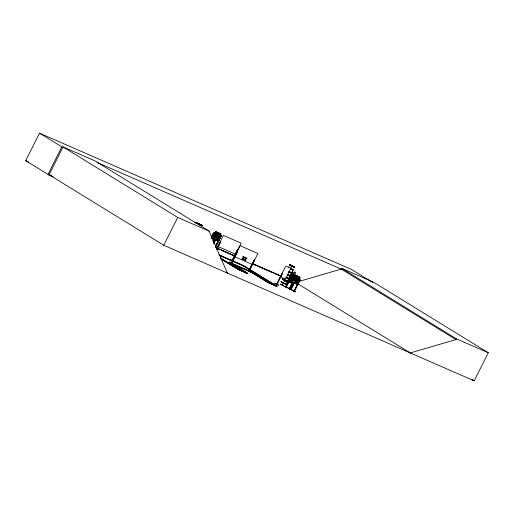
<?xml version="1.0" encoding="UTF-8"?>
<svg xmlns="http://www.w3.org/2000/svg" width="514" height="514" viewBox="0 0 514 514"><rect width="100%" height="100%" fill="white"/><g stroke="black" fill="none" stroke-linecap="round" stroke-linejoin="round"><path stroke-width="0.77" d="M243.385 258.047L243.514 259.48L243.52 258.131L244.613 257.296L243.52 258.131M245.538 258.992L245.673 260.425L245.679 259.075L246.771 258.24L245.679 259.075M243.109 256.614L243.238 258.028L242.133 258.876L243.103 257.944L243.109 256.614L243.507 256.82L243.501 257.861L243.507 256.82M245.268 257.559L245.396 258.972L244.291 259.814L245.262 258.889L245.268 257.559L245.666 257.758L245.66 258.799L245.666 257.758M243.109 259.281C243.456 256.994 242.743 259.506 243.514 259.48M245.268 260.219C245.615 257.938 244.895 260.444 245.673 260.425M214.698 236.941L214.736 235.168L216.208 233.915L214.659 234.75L214.389 233.125L214.293 234.962L212.77 236.273L214.37 235.367L214.582 237.089M290.442 281.152L290.204 280.985M290.538 281.177L290.211 280.933L290.744 280.952M290.616 281.023L290.288 280.991M288.887 288.752C292.839 290.211 288.283 287.718 289.041 288.842M288.952 288.56L290.468 288.971M293.757 291.354L293.905 291.432M293.751 291.316L295.267 291.785L293.809 291.13M295.338 291.573L293.822 291.162M295.421 291.875L293.693 291.354M231.139 260.135L233.754 261.748L231.21 259.93M248.011 270.493L250.498 272.015M287.416 284.505L286.086 283.998L291.991 272.157M287.487 284.293L286.195 283.779M285.623 283.863L287.544 284.583M286.247 284.3L281.511 282.25L283.31 283.079M289.594 280.297L297.426 284.422L298.531 283.362L297.42 284.48L289.581 280.291L289.883 278.742M291.965 281.531L292.228 280.014L294.059 276.416L294.67 276.159M199.946 224.914L202.208 225.8M201.668 225.691L200.402 225.061L202.343 225.543M289.78 265.076L289.748 264.614L294.374 266.843M282.514 279.41L287.435 281.987L286.947 281.582M290.449 276.005L290.018 275.472M290.596 275.639L287.66 274.418M293.571 269.786L290.635 268.501M213.805 238.965L215.944 233.825L216.561 233.51M213.856 238.933L214.158 237.462M215.784 239.742L218.315 240.905L211.511 237.931L211.858 236.434L214.274 232.469L217.306 233.831C218.431 230.805 217.897 234.146 216.522 234.088L215.25 236.62L215.25 237.937L216.266 238.387L217.358 237.539L218.63 235.014L218.309 234.32L218.99 232.97L217.975 232.521M211.543 237.943L211.884 236.453M291.265 282.263L292.55 282.976M280.451 284.184L284.46 286.279L280.387 284.184M290.204 279.982L289.607 281.344L290.23 279.989M53.308 176.874L48.952 174.966L25.7 160.67L39.539 133.152L351.621 269.516L372.817 282.552M61.764 147.017L48.04 174.304L51.361 175.756M48.952 174.966L63.055 146.933L94.994 160.895L209.68 231.409L209.416 231.923L227.368 273.005M299.405 281.306L341.27 269.085L341.675 268.282L373.62 282.237L488.3 352.758L474.171 380.848L163.748 245.255L177.735 217.448L63.055 146.933M195.969 223.815L196.663 222.44L194.684 222.581M211.434 237.005L213.162 233.562L213.548 233.748L211.472 237.873M211.517 237.057L213.683 232.803L214.299 232.489M211.382 237.821L213.548 233.748M216.098 233.266L216.805 231.93L215.694 231.441L215.038 232.81M215.719 231.454L213.008 235.611L213.008 236.935L214.023 237.378M214.145 237.468L215.944 233.825M215.43 235.9L216.805 231.93M212.989 241.04L214.094 239.055M213.079 241.092L214.113 239.029L211.562 237.892M213.291 241.169L214.672 238.419M213.374 241.22L214.762 238.47M213.58 242.981L215.308 239.537M213.67 243.032L215.398 239.595M213.882 243.109L215.957 238.984M213.965 243.161L216.041 239.036M218.341 234.339L219.08 232.958L217.962 232.463M219.26 234.66L219.915 233.285L221.026 233.774L220.32 235.116M217.358 238.862L219.176 235.251M217.422 238.901C214.556 242.235 219.549 236.247 219.221 235.245L219.105 234.615M221.001 233.761L220.288 235.161L220.602 235.849L219.337 238.374L218.244 239.222L217.229 238.779M215.482 246.328L220.326 236.697L220.628 236.826L215.784 246.457M215.572 246.379L220.326 236.697M215.527 247.195L221.168 236.067L219.362 239.717L218.289 240.886L219.305 239.678M216.49 249.181L223.41 235.418L241.15 243.173L232.199 260.842L232.482 260.482M216.574 249.232L220.043 242.107L220.429 242.293L216.876 249.361M216.786 249.309L220.429 242.293M229.25 262.114L246.161 272.516L245.988 272.857L229.077 262.461L229.25 262.114L251.899 272.099L251.725 272.446L229.552 262.757L229.726 262.41M230.124 262.423C238.13 267.543 224.522 259.223 232.347 264.08M232.424 260.45L231.968 260.739M237.481 249.727L232.02 260.784L237.481 249.727L237.866 249.913L232.334 260.919M231.628 263.592L237.082 252.528L231.557 263.541L231.216 263.393L240.147 245.711L257.887 253.466L249.11 271.231M247.112 273.435L230.201 263.039L230.375 262.693L247.285 273.095L247.112 273.435L238.245 269.561L238.419 269.214L220.5 258.201M275.909 285.514L275.735 285.855L242.871 265.648L243.045 265.308L277.033 286.092L276.86 286.433L243.038 265.635L243.212 265.295M248.853 270.615C249.952 271.039 248.223 270.37 248.834 271.109L254.224 260.02L248.763 271.077M249.02 271.174L249.226 270.775M249.072 271.212L254.52 260.155M251.25 272.15L251.423 271.803L268.334 282.205L268.16 282.546L251.25 272.15L229.077 262.461M267.993 282.559L268.167 282.218L251.256 271.816L251.083 272.163L267.993 282.559L276.86 286.433M282.321 273.21L276.879 284.293L276.86 283.779M276.686 284.197L285.591 266.503L291.213 267.498L282.462 285.276M285.945 283.94L286.157 283.548L286.131 284.024M290.134 275.78L291.965 272.144M287.827 280.85L288.444 280.348L288.155 280.92M290.975 275.35L288.013 280.503L290.975 275.35A1.542 1.491 -77.8 0 0 291.791 273.037L292.517 271.546A0.771 0.745 -77.8 0 0 292.601 271.161M291.791 273.037L292.517 271.546M287.943 281.319L288.27 280.355L289.395 280.933L289.074 281.505L290.744 282.385L291.033 281.813L291.515 282.141M288.238 281.145L288.598 280.426M285.7 286.908L286.041 286.561M291.676 276.121L286.092 287.12L291.676 276.121L291.271 275.922L285.739 286.928L289.6 288.971M284.949 286.645L286.459 287.069M289.395 281.576L289.684 280.997L288.181 280.721M294.773 276.114A1.542 1.491 -77.8 0 0 294.708 274.572L295.46 273.088A0.771 0.745 -77.8 0 0 295.145 272.054A0.771 0.745 -77.8 0 0 294.137 272.394L293.365 273.872A1.542 1.491 -77.8 0 0 291.997 275.106M294.137 272.394L293.391 273.878A1.542 1.491 -77.8 0 0 291.971 275.099M289.607 281.788L290.243 280.586L290.847 280.907L290.211 282.102M292.357 280.053L291.175 279.423L291.091 278.003L292.363 275.478L293.218 275.363C293.134 272.619 296.552 274.836 294.483 275.973M293.237 275.369L293.918 274.013M291.187 281.89C288.553 284.326 298.801 283.869 291.451 282.051C291.586 282.07 292.98 282.784 291.721 282.205M291.072 282.456L291.361 281.878M291.515 281.961L291.155 282.681L289.17 281.633L289.53 280.92L287.795 280.515M292.132 282.115L292.08 282.488M292.678 281.89L289.273 288.797M292.974 282.058L289.517 288.945L293.025 282.077M293.243 282.97L291.187 282.07M293.571 283.041L294.04 283.298L291.033 281.813M293.712 283.227L294.111 283.156M296.713 277.258L297.394 275.902M294.265 290.975L294.471 291.579L290.571 289.51L294.066 282.649M290.68 289.549L294.117 282.661M291.046 289.748L294.811 282.16M289.658 289.17L291.464 289.498L288.823 288.752M299.354 278.575C301.461 277.258 297.895 275.343 298.088 277.901M298.769 276.551L298.088 277.965L297.233 278.08M299.951 277.239L299.27 278.594L299.675 279.385L298.403 281.91L297.227 282.655L296.045 282.025L295.961 280.605M299.572 280.348L294.059 291.374L299.572 280.348L299.919 280.535M285.803 286.947L291.708 275.112L292.357 274.842L300.17 279.012L300.375 279.732L294.323 291.515L294.676 291.175M410.281 352.932L455.95 339.6L456.355 338.797L341.675 268.282M290.93 282.038L291.689 280.753M274.688 283.175L278.755 285.283L274.765 283.13M294.875 283.143L295.929 281.993M294.856 283.137L295.987 282.025L297.812 278.389L297.606 277.676M291.335 289.671L289.626 289.189M295.807 281.254L297.433 280.143C296.527 277.695 298.461 277.682 297.837 279.969C299.283 278.132 300.472 279.783 297.953 280.432C298.885 283.008 296.919 282.97 297.555 280.58L296.212 281.524L295.794 281.312M217.557 237.596L218.514 236.813M243.36 257.771L244.221 257.103L244.613 257.296M241.991 258.793L242.383 258.985L243.257 258.304M245.519 258.715L246.379 258.047L246.771 258.24M245.66 258.799L246.379 258.047M245.281 259.159L244.407 259.846L245.416 259.242M217.904 234.654L218.521 234.333M294.252 276.493L292.967 277.367L292.55 275.568L292.562 277.541C289.954 278.235 291.187 279.918 292.684 277.978L292.723 279.661M294.67 276.102L294.008 276.371L291.894 281.556M296.584 277.74L296.931 278.01L295.364 279.083C296.295 281.659 294.329 281.627 294.965 279.237C293.468 281.171 292.248 279.494 294.85 278.794L294.798 276.866L295.216 277.04L295.254 278.62L297.208 277.438M287.904 281.074L289.915 281.73M288.9 280.805L290.204 281.203M292.44 282.462L288.605 281.646L292.254 282.578M288.65 281.685L292.036 282.437M290.423 282.494L294.117 283.542M293.655 283.098L290.969 281.865M218.508 234.93L219.272 234.718L219.915 233.285M288.56 280.631L289.376 280.933M282.456 273.281L276.93 284.293M282.668 284.872L282.302 285.186M280.053 277.509L285.675 278.504M201.392 224.92L197.228 222.98L200.839 225.081M197.421 223.025L199.49 223.931M197.299 223.288L199.946 224.914M198.398 223.796L197.389 223.179M200.968 225.151C201.321 225.678 199.605 224.554 201.315 225.248L197.633 223.404M201.147 225.267L200.717 225.061M201.308 225.235L202.336 225.614M290.757 264.993L289.902 264.813M290.706 265.25L293.417 266.798M290.153 265.051L289.806 264.928L294.708 267.498L292.922 266.695L293.378 266.894M293.648 266.882L292.537 266.406M294.31 267.074L294.85 267.248L294.361 266.837M290.545 268.681L293.365 269.786M289.112 271.54L292.042 272.825L291.56 272.42M289.016 271.72L291.836 272.825M290.455 275.992L289.915 275.845M281.331 281.788L281.036 281.974L281.537 282.321M281.042 281.91L282.07 282.282M286.214 284.428L283.272 283.15M287.853 280.445L289.215 280.965L287.872 280.676M288.258 280.875L289.549 281.158M287.519 280.869L290.095 281.421M287.287 280.952L289.902 281.543M287.544 281.1L289.812 281.582M291.875 282.565L289.209 281.858M290.204 282.488L294.04 283.298M290.211 282.501L294.021 283.394M295.28 276.41L295.505 277.13M286.33 286.722L286.002 286.542M289.266 288.444L286.266 286.851M290.77 289.106L291.162 289.318M294.137 291.046L291.142 289.446M200.434 225.061L200.961 225.312M201.758 225.537L202.15 225.575M201.167 225.395L200.756 225.203M290.68 265.288L291.072 265.481M293.231 266.817L293.468 267.004M291.252 273.165L291.631 273.14M289.954 275.729L290.333 275.703M288.682 278.28L289.164 278.639L286.189 277.335M283.118 279.025L282.584 278.858L283.066 279.263M282.996 279.179L282.456 279.018L287.48 281.479M282.918 279.34C281.28 279.051 288.476 282.649 287.069 281.421M287.153 281.312L287.532 281.286M218.681 234.969L218.88 236.601L220.076 235.618L220.416 235.817L218.958 237.018L218.874 238.933L218.598 237.211L217.146 238.22M290.217 264.89L294.651 267.158M294.316 267.087L293.128 266.625L293.5 266.798M292.293 269.927L293.16 270.101M292.781 270.133L290.384 269.015M291.258 273.172L288.855 272.047M289.568 275.331L290.59 275.703L290.102 275.292M289.98 275.716L288.238 274.951M289.922 275.832L287.506 274.72M288.688 278.28L286.285 277.162M287.159 281.319L283.06 279.263M281.672 281.903L282.16 282.109L281.627 281.974M289.742 288.534L289.466 288.393M96.94 162.373L341.54 269.252M218.399 234.307L221.052 235.438L221.193 236.08L221.052 235.438M216.529 233.542L219.067 234.654M456.355 338.797L488.3 352.758M177.735 217.448L209.68 231.409M237.166 252.586L236.787 252.4L231.3 263.444L231.416 262.995L231.724 263.264M254.224 260.02L254.61 260.206M25.7 160.67L28.636 161.955M217.872 246.424L235.611 254.179M244.15 259.731L244.542 259.93M216.266 247.748L234.628 255.773M252.997 263.798L280.907 275.992M288.258 279.205L290.461 280.169M51.972 176.006L49.068 174.741L163.748 245.255M215.803 247.594L234.898 255.94M252.528 263.643L281.177 276.159M288.527 279.372L289.992 280.014M217.653 248.686L219.863 249.65M221.335 250.292L227.946 253.184M229.417 253.826L233.831 255.754M252.946 264.106L257.36 266.034M258.831 266.676L269.124 271.174M270.595 271.816L272.799 272.78M274.27 273.422L280.888 276.314M234.609 256.717L252.348 264.472M218.919 254.764L243.694 265.59L243.52 265.931L219.472 255.426M219.722 255.452L243.038 265.635M238.419 269.214L247.285 273.095M268.167 282.218L277.033 286.092M293.192 266.715L294.695 267.042M293.7 267.132L289.774 265.07M288.9 275.241L289.491 275.51M231.73 263.129L231.525 263.059M198.777 223.718L199.432 224.027M288.958 275.138L287.622 274.495M288.187 275.054L288.842 275.363M283.979 283.413L286.054 284.242M217.011 234.288L216.651 234.313L216.606 236.016L215.083 237.32L216.69 236.414L216.902 238.143L217.056 236.222L218.527 234.969L216.979 235.804L216.824 233.594M292.543 266.393L291.22 265.712M290.461 268.835L293.282 269.946M199.432 224.033L202.298 225.659M199.361 224.181L202.214 225.807M199.355 224.419L200.074 224.663M288.939 271.874L291.759 272.979M287.557 274.624L288.251 274.932M287.435 274.874L290.198 275.96M286.112 277.496L289.086 278.794L288.598 278.382M286.028 277.669L288.964 278.954L288.476 278.543M283.304 282.854L283.979 283.195M283.901 283.58L282.578 282.899M291.142 265.879L291.791 266.213M199.4 224.322L198.166 223.667M291.804 282.045L293.783 283.086M290.32 281.434L288.116 280.278L290.031 281.37M288.27 280.535L290.249 281.576M287.975 280.471L290.956 282.045M288.849 281.563L290.828 282.61L290.442 282.404M291.213 265.725L289.845 264.903M200.801 224.618L201.34 225.023M284.711 283.362L285.289 283.683M284.685 283.432L285.257 283.754M284.621 283.535L286.169 284.486M282.668 282.739L281.293 281.935M293.899 266.573L294.323 266.939M289.89 264.813L290.821 265.372M290.217 265.031L290.751 265.346M201.379 224.92L202.349 225.562M341.27 269.085L455.95 339.6M472.122 379.589L474.171 380.848L472.938 380.084M297.914 283.837L410.551 353.099M244.221 257.103L242.383 258.985M39.539 133.152L62.792 147.447M220.474 258.067L238.586 269.201L238.412 269.548L220.975 258.825M220.994 258.953L238.245 269.561M226.006 272.169L227.683 273.191M293.687 267.01L292.974 266.67M293.089 269.381L293.584 269.734M288.945 267.569L288.45 267.216M290.089 275.369L290.41 275.588M288.675 278.228L289.009 278.447M281.569 282.212L281.081 281.858M216.76 233.613L216.927 234.236M293.083 277.83L293.134 279.096M294.85 274.932A1.542 1.491 -77.8 0 1 294.522 276.442M214.826 233.324L213.554 235.849L214.569 236.292L215.841 233.767L214.826 233.324M215.803 231.82L215.572 232.27L216.227 232.559L216.452 232.103L215.803 231.82M217.069 234.326L215.796 236.858L216.812 237.301L218.084 234.776L217.069 234.326M218.045 232.829L217.814 233.279L218.469 233.568L218.694 233.112L218.045 232.829M219.048 235.168L217.775 237.699L218.791 238.143L220.063 235.611L219.048 235.168M220.024 233.671L219.799 234.121L220.448 234.403L220.673 233.954L220.024 233.671M237.937 268.918L237.764 269.265L246.63 273.14L246.804 272.799L237.937 268.918M267.685 281.923L267.511 282.263L276.384 286.137L276.551 285.797L267.685 281.923M292.993 275.812L291.721 278.344L292.903 278.974L294.175 276.442L292.993 275.812M293.995 274.347L293.77 274.797L294.528 275.202L294.753 274.752L293.995 274.347M294.695 276.744L293.423 279.275L293.507 280.695L294.683 281.325L295.858 280.573L297.131 278.048L296.726 277.258L297.471 275.883L296.199 275.202L295.537 276.628L294.695 276.744M295.325 277.085L294.053 279.61L295.229 280.239L296.501 277.714L295.325 277.085M296.327 275.613L296.103 276.069L296.861 276.468L297.086 276.018L296.327 275.613M297.863 278.415L296.591 280.946L297.773 281.576L299.045 279.044L297.863 278.415M298.865 276.95L298.64 277.399L299.399 277.804L299.63 277.354L298.865 276.95"/></g></svg>
